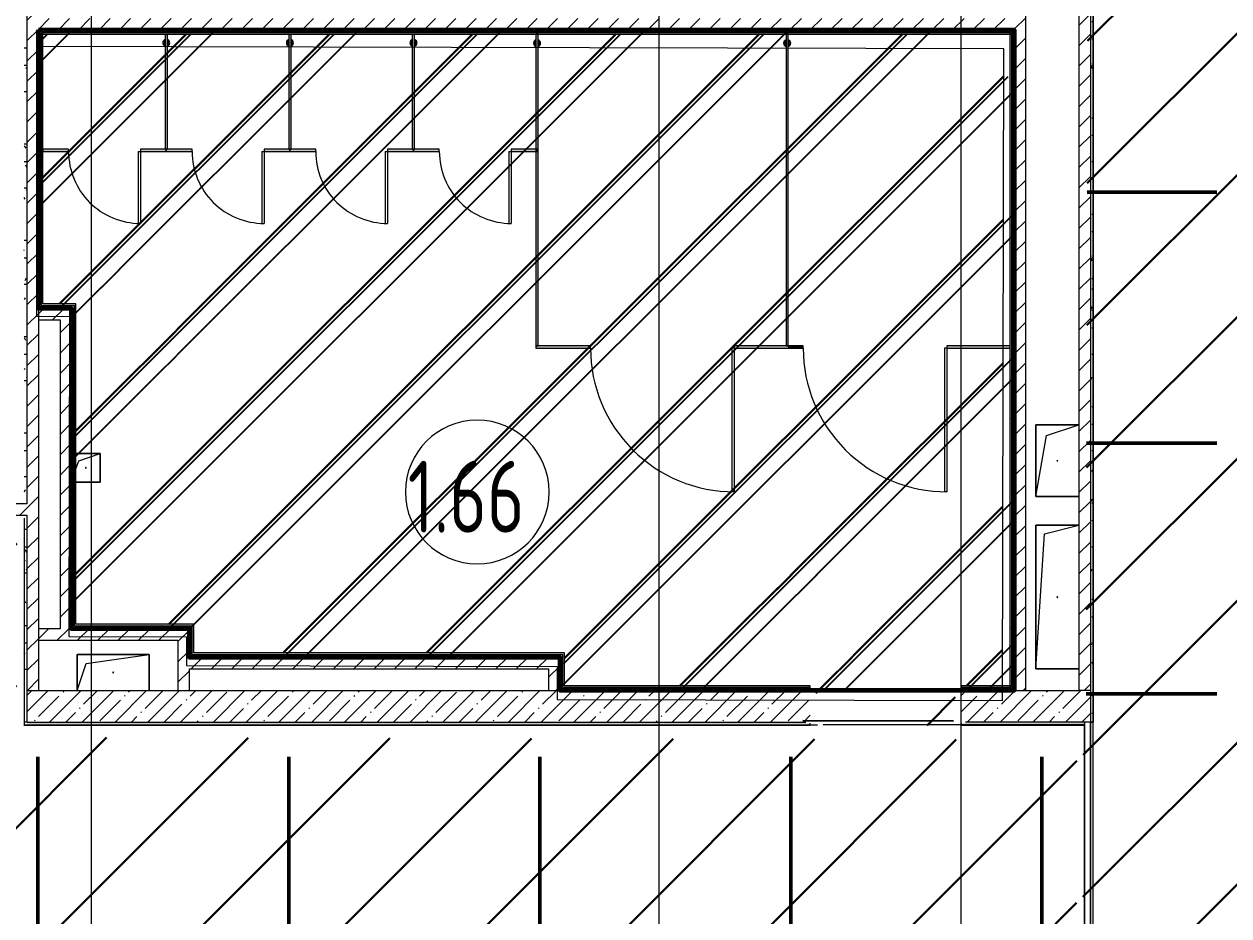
# Model space of a CAD drawing. Header units: millimetres. Extents: x -213911 to 415037, y -3642 to 107391.
# Drawn here: x 94255 to 102639, y 3694 to 9904 of the extents above; entities that cross this region are included whole.
import ezdxf

# ---------------------------------------------------------------- set-up
doc = ezdxf.new("R2010")
doc.units = ezdxf.units.MM
for name, color, linetype, lineweight in [('1)CF2', 3, 'Continuous', 30), ('2)CF1', 5, 'Continuous', 30), ('7.1)Армстрон', 30, 'Continuous', 50), ('7.20) Демонтаж монтаж', 5, 'Continuous', 60), ('7.5.2) Окраска опуска белая', 220, 'Continuous', 60), ('A-AREA-BNDY', 7, 'Continuous', 5), ('A-AREA-IDEN', 7, 'Continuous', 9), ('A-FLOR', 7, 'Continuous', 9), ('A-GENM', 7, 'Continuous', 9), ('A-GENM-1', 7, 'Continuous', 20), ('A-WALL', 7, 'Continuous', 5), ('I-WALL', 7, 'Continuous', 5), ('Оси', 7, 'Continuous', 9)]:
    doc.layers.add(name, color=color, linetype=linetype, lineweight=lineweight)
doc.layers.add('3) CF3 монтаж', color=152, linetype='Continuous')
for name, color, linetype, lineweight, true_color in [('A-DOOR-1', 7, 'Continuous', 5, 0xc0c0c0), ('A-WALL-1', 9, 'Continuous', 5, 0x808080), ('A-WALL-FNSH-1', 9, 'Continuous', 5, 0x808080)]:
    doc.layers.add(name, color=color, linetype=linetype, lineweight=lineweight, true_color=true_color)
doc.styles.get("Standard").update_dxf_attribs({"font": 'arial.ttf'})
doc.styles.add('СПДС', font='ГОСТ тип А.ttf', dxfattribs={"width": 0.9})
pattern_1 = [(45, (64.7, -136.06), (-70.71068, 70.71068), [])]
pattern_2 = [(0, (64.7, -136.06), (243.84, 60.96), [20.117, -162.763, 20.117, -162.763, -975.36]), (0, (64.7, -136.06), (243.84, 60.96), [-365.76, 20.117, -345.643, 20.117, -162.763, -426.72]), (0, (64.7, -136.06), (243.84, 60.96), [-914.4, 20.117, -101.803, 20.117, -284.683]), (120, (156.14, -105.58), (-174.71291, 180.691634), [20.117, -162.763, 20.117, -162.763, -975.36]), (120, (156.14, -105.58), (-174.71291, 180.691634), [-365.76, 20.117, -345.643, 20.117, -162.763, -426.72]), (120, (156.14, -105.58), (-174.71291, 180.691634), [-914.4, 20.117, -101.803, 20.117, -284.683]), (240, (186.62, 16.34), (-69.12709, -241.651634), [20.117, -162.763, 20.117, -162.763, -975.36]), (240, (186.62, 16.34), (-69.12709, -241.651634), [-365.76, 20.117, -345.643, 20.117, -162.763, -426.72]), (240, (186.62, 16.34), (-69.12709, -241.651634), [-914.4, 20.117, -101.803, 20.117, -284.683])]

# ---------------------------------------------------------------- blocks, each defined once
blk = doc.blocks.new('131_Сантехническая перегородка 7 - СП-1-30858579-Объем проектирования 1 этажа')
at = {"layer": 'A-GENM'}
blk.add_hatch(color=256, dxfattribs=at).paths.add_polyline_path([(2165.9, -8), (2165.9, 8), (-4.1, 8), (-4.1, -8), (1884.9, -8)])
at = {"layer": 'A-GENM', "flags": 128}
for points in [[(71.5, 8), (71.1, 8.5), (70.8, 9), (70.4, 9.5), (70, 9.9), (69.6, 10.4), (69.2, 10.8), (68.8, 11.2), (68.3, 11.6), (67.8, 12), (67.3, 12.3), (66.8, 12.7), (66.3, 13), (65.8, 13.3), (65.3, 13.6), (64.7, 13.8), (64.2, 14), (63.6, 14.3), (63, 14.4), (62.4, 14.6), (61.9, 14.7), (61.3, 14.9), (60.7, 14.9), (60.1, 15), (59.5, 15.1), (58.9, 15.1), (58.3, 15.1), (57.7, 15), (57.1, 15), (56.5, 14.9), (55.9, 14.8), (55.3, 14.7), (54.7, 14.5), (54.1, 14.4), (53.5, 14.2), (53, 13.9), (52.4, 13.7), (51.9, 13.4), (51.4, 13.2), (50.8, 12.9), (50.3, 12.5), (49.8, 12.2), (49.3, 11.8), (48.9, 11.4), (48.4, 11), (48, 10.6), (47.6, 10.2), (47.2, 9.7), (46.8, 9.3), (46.4, 8.8), (46.1, 8.3), (45.9, 8)], [(45.9, -8), (46.3, -8.5), (46.6, -9), (47, -9.5), (47.4, -9.9), (47.8, -10.4), (48.2, -10.8), (48.6, -11.2), (49.1, -11.6), (49.6, -12), (50, -12.3), (50.5, -12.7), (51.1, -13), (51.6, -13.3), (52.1, -13.6), (52.7, -13.8), (53.2, -14), (53.8, -14.3), (54.4, -14.4), (54.9, -14.6), (55.5, -14.7), (56.1, -14.9), (56.7, -14.9), (57.3, -15), (57.9, -15.1), (58.5, -15.1), (59.1, -15.1), (59.7, -15), (60.3, -15), (60.9, -14.9), (61.5, -14.8), (62.1, -14.7), (62.7, -14.5), (63.3, -14.4), (63.8, -14.2), (64.4, -13.9), (65, -13.7), (65.5, -13.4), (66, -13.2), (66.6, -12.9), (67.1, -12.5), (67.6, -12.2), (68, -11.8), (68.5, -11.4), (69, -11), (69.4, -10.6), (69.8, -10.2), (70.2, -9.7), (70.6, -9.3), (70.9, -8.8), (71.3, -8.3), (71.5, -8)]]:
    blk.add_lwpolyline(points, dxfattribs=at)
at = {"layer": 'A-GENM'}
for radius, start, end in [(24.6, 19.91127, 160.08873), (17.6, 28.97309, 151.02691), (15.1, 33.78108, 146.21892), (24.6, 199.91127, 340.08873), (17.6, 208.97309, 331.02691), (15.1, 213.78108, 326.21892)]:
    blk.add_arc((58.7, 0), radius, start, end, dxfattribs=at)
at = {"layer": 'A-GENM-1'}
for p, q in [((2165.9, 8), (-4.1, 8)), ((-4.1, 8), (-4.1, -8)), ((2165.9, -8), (2165.9, 8)), ((-4.1, -8), (2165.9, -8))]:
    blk.add_line(p, q, dxfattribs=at)
blk = doc.blocks.new('131_Сантехническая перегородка 6 - СП-1-30839354-Объем проектирования 1 этажа')
at = {"layer": 'A-GENM'}
blk.add_hatch(color=256, dxfattribs=at).paths.add_polyline_path([(800, 8), (0, 8), (0, -8), (800, -8)])
at = {"layer": 'A-GENM', "flags": 128}
for points in [[(71.5, 8), (71.1, 8.5), (70.8, 9), (70.4, 9.5), (70, 9.9), (69.6, 10.4), (69.2, 10.8), (68.8, 11.2), (68.3, 11.6), (67.8, 12), (67.3, 12.3), (66.8, 12.7), (66.3, 13), (65.8, 13.3), (65.3, 13.6), (64.7, 13.8), (64.2, 14), (63.6, 14.3), (63, 14.4), (62.4, 14.6), (61.9, 14.7), (61.3, 14.9), (60.7, 14.9), (60.1, 15), (59.5, 15.1), (58.9, 15.1), (58.3, 15.1), (57.7, 15), (57.1, 15), (56.5, 14.9), (55.9, 14.8), (55.3, 14.7), (54.7, 14.5), (54.1, 14.4), (53.5, 14.2), (53, 13.9), (52.4, 13.7), (51.9, 13.4), (51.4, 13.2), (50.8, 12.9), (50.3, 12.5), (49.8, 12.2), (49.3, 11.8), (48.9, 11.4), (48.4, 11), (48, 10.6), (47.6, 10.2), (47.2, 9.7), (46.8, 9.3), (46.4, 8.8), (46.1, 8.3), (45.9, 8)], [(45.9, -8), (46.3, -8.5), (46.6, -9), (47, -9.5), (47.4, -9.9), (47.8, -10.4), (48.2, -10.8), (48.6, -11.2), (49.1, -11.6), (49.6, -12), (50, -12.3), (50.5, -12.7), (51.1, -13), (51.6, -13.3), (52.1, -13.6), (52.7, -13.8), (53.2, -14), (53.8, -14.3), (54.4, -14.4), (54.9, -14.6), (55.5, -14.7), (56.1, -14.9), (56.7, -14.9), (57.3, -15), (57.9, -15.1), (58.5, -15.1), (59.1, -15.1), (59.7, -15), (60.3, -15), (60.9, -14.9), (61.5, -14.8), (62.1, -14.7), (62.7, -14.5), (63.3, -14.4), (63.8, -14.2), (64.4, -13.9), (65, -13.7), (65.5, -13.4), (66, -13.2), (66.6, -12.9), (67.1, -12.5), (67.6, -12.2), (68, -11.8), (68.5, -11.4), (69, -11), (69.4, -10.6), (69.8, -10.2), (70.2, -9.7), (70.6, -9.3), (70.9, -8.8), (71.3, -8.3), (71.5, -8)]]:
    blk.add_lwpolyline(points, dxfattribs=at)
at = {"layer": 'A-GENM'}
for radius, start, end in [(24.6, 19.91127, 160.08873), (17.6, 28.97309, 151.02691), (15.1, 33.78108, 146.21892), (24.6, 199.91127, 340.08873), (17.6, 208.97309, 331.02691), (15.1, 213.78108, 326.21892)]:
    blk.add_arc((58.7, 0), radius, start, end, dxfattribs=at)
at = {"layer": 'A-GENM-1'}
for p, q in [((800, 8), (0, 8)), ((0, 8), (0, -8)), ((800, -8), (800, 8)), ((0, -8), (800, -8))]:
    blk.add_line(p, q, dxfattribs=at)
blk = doc.blocks.new('131_Сантехническая перегородка_Дверь МГН - СД-1-30883454-Объем проектирования 1 этажа')
at = {"layer": 'A-GENM'}
for points in [[(-366.5, 8), (-370, 8), (-370, -8), (10, -8), (10, 8), (-350.5, 8)], [(1390, 8), (1010, 8), (1010, -8), (1390, -8)]]:
    blk.add_hatch(color=256, dxfattribs=at).paths.add_polyline_path(points)
at = {"layer": 'A-DOOR-1'}
for p, q in [((10, 1008), (26, 1008)), ((10, 8), (10, 1008)), ((26, 8), (26, 1008)), ((10, 8), (26, 8))]:
    blk.add_line(p, q, dxfattribs=at)
blk.add_arc((10, 8), 1000, 360, 90, dxfattribs=at)
at = {"layer": 'A-GENM-1'}
for p, q in [((10, 8), (-370, 8)), ((-370, 8), (-370, -8)), ((10, -8), (10, 8)), ((1390, 8), (1010, 8)), ((1010, 8), (1010, -8)), ((1390, -8), (1390, 8)), ((-370, -8), (10, -8)), ((1010, -8), (1390, -8))]:
    blk.add_line(p, q, dxfattribs=at)
blk = doc.blocks.new('GM_Отверстие прямоугольное _в плите_ - Отверстие-20657929-Объем проектирования 1 этажа')
at = {"layer": 'A-GENM'}
for p, q in [((-250, -125), (-250, 125)), ((-250, 125), (250, 125)), ((250, 125), (-250, 125)), ((-250, 125), (-250, -125)), ((-187.5, 62.5), (250, 125)), ((250, 125), (250, -125)), ((250, -125), (250, 125)), ((-250, -125), (-187.5, 62.5))]:
    blk.add_line(p, q, dxfattribs=at)
for start, end in [(360, 180), (180, 360)]:
    blk.add_arc((0, 0), 2.5, start, end, dxfattribs=at)
blk = doc.blocks.new('131_Сантехническая перегородка_Дверь 5 - СД-1-30835617-Объем проектирования 1 этажа')
at = {"layer": 'A-GENM'}
for points in [[(70, 8), (70, -8), (250, -8), (250, 8), (78, 8)], [(759.5, 8), (750, 8), (750, -8), (928.5, -8), (928.5, 8), (839.3, 8)]]:
    blk.add_hatch(color=256, dxfattribs=at).paths.add_polyline_path(points)
at = {"layer": 'A-DOOR-1'}
for p, q in [((266, 508), (250, 508)), ((250, 8), (250, 508)), ((266, 8), (266, 508)), ((266, 8), (250, 8))]:
    blk.add_line(p, q, dxfattribs=at)
blk.add_arc((250, 8), 500, 360, 90, dxfattribs=at)
at = {"layer": 'A-GENM-1'}
for p, q in [((250, 8), (70, 8)), ((70, 8), (70, -8)), ((250, -8), (250, 8)), ((930, 8), (750, 8)), ((750, 8), (750, -8)), ((930, -8), (930, 8)), ((70, -8), (250, -8)), ((750, -8), (930, -8))]:
    blk.add_line(p, q, dxfattribs=at)
blk = doc.blocks.new('GM_Отверстие прямоугольное _в плите_ - Отверстие-V128-Объем проектирования 1 этажа')
at = {"layer": 'A-GENM'}
for p, q in [((-69, 100), (100, 100)), ((100, 100), (-69, 100)), ((-50, 50), (100, 100)), ((100, 100), (100, -100)), ((100, -100), (100, 100)), ((-69, -7), (-50, 50)), ((100, -100), (-69, -100)), ((-69, -100), (100, -100))]:
    blk.add_line(p, q, dxfattribs=at)
for start, end in [(360, 180), (180, 360)]:
    blk.add_arc((0, 0), 2.5, start, end, dxfattribs=at)
blk = doc.blocks.new('GM_Отверстие прямоугольное _в плите_ - Отверстие-21958892-Объем проектирования 1 этажа')
at = {"layer": 'A-GENM'}
for p, q in [((-150, -250), (-150, 250)), ((-150, 250), (150, 250)), ((150, 250), (-150, 250)), ((-150, 250), (-150, -250)), ((-150, -250), (-75, 175)), ((-75, 175), (150, 250)), ((150, -250), (-150, -250)), ((-150, -250), (150, -250))]:
    blk.add_line(p, q, dxfattribs=at)
for start, end in [(360, 180), (180, 360)]:
    blk.add_arc((0, 0), 2.5, start, end, dxfattribs=at)
blk = doc.blocks.new('GM_Отверстие прямоугольное _в плите_ - Отверстие-21959076-Объем проектирования 1 этажа')
at = {"layer": 'A-GENM'}
for p, q in [((-150, -500), (-150, 500)), ((-150, 500), (150, 500)), ((150, 500), (-150, 500)), ((-150, 500), (-150, -500)), ((-150, -500), (-90, 440)), ((-90, 440), (150, 500)), ((150, -500), (-150, -500)), ((-150, -500), (150, -500))]:
    blk.add_line(p, q, dxfattribs=at)
for start, end in [(360, 180), (180, 360)]:
    blk.add_arc((0, 0), 2.5, start, end, dxfattribs=at)
blk = doc.blocks.new('131_Сантехническая перегородка_Дверь 5 - СД-1-V254-Объем проектирования 1 этажа')
at = {"layer": 'A-GENM'}
for points in [[(70, 8), (70, -8), (250, -8), (250, 8), (78, 8)], [(922, 8), (750, 8), (750, -8), (930, -8), (930, 8)]]:
    blk.add_hatch(color=256, dxfattribs=at).paths.add_polyline_path(points)
at = {"layer": 'A-DOOR-1'}
for p, q in [((266, 508), (250, 508)), ((250, 8), (250, 508)), ((266, 8), (266, 508)), ((266, 8), (250, 8))]:
    blk.add_line(p, q, dxfattribs=at)
blk.add_arc((250, 8), 500, 360, 90, dxfattribs=at)
at = {"layer": 'A-GENM-1'}
for p, q in [((250, 8), (70, 8)), ((70, 8), (70, -8)), ((250, -8), (250, 8)), ((930, 8), (750, 8)), ((750, 8), (750, -8)), ((930, -8), (930, 8)), ((70, -8), (250, -8)), ((750, -8), (930, -8))]:
    blk.add_line(p, q, dxfattribs=at)
blk = doc.blocks.new('131_Сантехническая перегородка_Дверь 5 - СД-1-V255-Объем проектирования 1 этажа')
at = {"layer": 'A-GENM'}
for points in [[(78, 8), (78, -8), (250, -8), (250, 8)], [(750, 8), (750, -8), (930, -8), (930, 8), (922, 8)]]:
    blk.add_hatch(color=256, dxfattribs=at).paths.add_polyline_path(points)
at = {"layer": 'A-DOOR-1'}
for p, q in [((266, 508), (250, 508)), ((250, 8), (250, 508)), ((266, 8), (266, 508)), ((266, 8), (250, 8))]:
    blk.add_line(p, q, dxfattribs=at)
blk.add_arc((250, 8), 500, 360, 90, dxfattribs=at)
at = {"layer": 'A-GENM-1'}
for p, q in [((250, 8), (70, 8)), ((70, 8), (70, -8)), ((250, -8), (250, 8)), ((930, 8), (750, 8)), ((750, 8), (750, -8)), ((930, -8), (930, 8)), ((70, -8), (250, -8)), ((750, -8), (930, -8))]:
    blk.add_line(p, q, dxfattribs=at)
blk = doc.blocks.new('131_Сантехническая перегородка_Дверь МГН 2 - СД-1-30897608-Объем проектирования 1 этажа')
at = {"layer": 'A-GENM'}
for points in [[(-269.9, 8), (-427.5, 8), (-427.5, -8), (10, -8), (10, 8), (-88.5, 8)], [(1010, 8), (1010, -8), (1110, -8), (1110, 8)]]:
    blk.add_hatch(color=256, dxfattribs=at).paths.add_polyline_path(points)
at = {"layer": 'A-DOOR-1'}
for p, q in [((10, 1008), (26, 1008)), ((10, 8), (10, 1008)), ((26, 8), (26, 1008)), ((10, 8), (26, 8))]:
    blk.add_line(p, q, dxfattribs=at)
blk.add_arc((10, 8), 1000, 360, 90, dxfattribs=at)
at = {"layer": 'A-GENM-1'}
for p, q in [((10, 8), (-430, 8)), ((-430, 8), (-430, -8)), ((10, -8), (10, 8)), ((1110, 8), (1010, 8)), ((1010, 8), (1010, -8)), ((1110, -8), (1110, 8)), ((-430, -8), (10, -8)), ((1010, -8), (1110, -8))]:
    blk.add_line(p, q, dxfattribs=at)
blk = doc.blocks.new('Марка_Помещения - Номер-25198446-Объем проектирования 1 этажа')
at = {"layer": 'A-AREA-IDEN'}
for start, end in [(360, 180), (180, 360)]:
    blk.add_arc((0, 0), 2.5, start, end, dxfattribs=at)

msp = doc.modelspace()

# ---------------------------------------------------------------- hatches: boundary and pattern name
at = {"layer": '1)CF2'}
h = msp.add_hatch(dxfattribs=at)
h.set_pattern_fill('ANSI31', color=256, scale=220)
h.paths.add_polyline_path([(107117.8, 5788.9), (107129.6, 8231.6), (107131.1, 8882.2), (107131.1, 8883.1), (107125.1, 8883.1), (107128, 10127), (101656.1, 10139.9), (101643.9, 4940.4), (101623.9, 4940.4), (101612.9, 281.9), (101872.9, 281.3), (101872.1, -68.7), (105510.1, -77.2), (105510.9, 272.8), (106032.9, 271.6), (106032.1, -78.4), (107110.1, -81), (107111, 289.5), (107111, 292.7), (107116.1, 2491.6), (107116.7, 2724.1), (107110.6, 2724.1), (107111.6, 3120.9), (107122.8, 5322.1), (107116.7, 5322.1)])
at = {"layer": '7.1)Армстрон'}
h = msp.add_hatch(dxfattribs=at)
h.set_pattern_fill('ANGLE', color=256, scale=250)
h.set_pattern_definition([(0, (0, 0), (0, 1746.25), [1270, -476.25]), (90, (0, 0), (-1746.25, 1e-13), [1270, -476.25])])
h.paths.add_polyline_path([(107117.8, 5788.9), (107129.6, 8231.6), (107131.1, 8882.2), (107131.1, 8883.1), (107125.1, 8883.1), (107128, 10127), (101656.1, 10139.9), (101643.9, 4940.4), (101623.9, 4940.4), (101612.9, 281.9), (101872.9, 281.3), (101872.1, -68.7), (105510.1, -77.2), (105510.9, 272.8), (106032.9, 271.6), (106032.1, -78.4), (107110.1, -81), (107111, 289.5), (107111, 292.7), (107116.1, 2491.6), (107116.7, 2724.1), (107110.6, 2724.1), (107111.6, 3120.9), (107122.8, 5322.1), (107116.7, 5322.1)])
at = {"layer": 'I-WALL'}
h = msp.add_hatch(dxfattribs=at)
h.set_pattern_fill('FP_191', color=256, style=0, pattern_type=2)
h.set_pattern_definition(pattern_2)
h.paths.add_polyline_path([(94274.7, 6583.9), (94274.7, 10263.9), (94254.7, 10263.9), (94254.7, 6583.9)])
h = msp.add_hatch(dxfattribs=at)
h.set_pattern_fill('FP_22', color=256, style=0, pattern_type=2)
h.set_pattern_definition(pattern_1)
h.paths.add_polyline_path([(94354.7, 5263.9), (94354.7, 10243.9), (94274.7, 10243.9), (94274.7, 5263.9)])
h = msp.add_hatch(dxfattribs=at)
h.set_pattern_fill('FP_22', color=256, style=0, pattern_type=2)
h.set_pattern_definition(pattern_1)
h.paths.add_polyline_path([(101144.7, 5263.9), (101224.7, 5263.9), (101224.7, 10243.9), (101144.7, 10243.9), (101144.7, 5283.9)])
h = msp.add_hatch(dxfattribs=at)
h.set_pattern_fill('FP_22', color=256, style=0, pattern_type=2)
h.set_pattern_definition(pattern_1)
h.paths.add_polyline_path([(101594.7, 5263.9), (101674.7, 5263.9), (101674.7, 10243.9), (101594.7, 10243.9), (101594.7, 5287.5)])
h = msp.add_hatch(dxfattribs=at)
h.set_pattern_fill('FP_191', color=256, style=0, pattern_type=2)
h.set_pattern_definition(pattern_2)
h.paths.add_polyline_path([(101674.7, 5043.9), (101694.7, 5043.9), (101693.7, 10243.9), (101674.7, 10263.9), (101674.7, 5156.6)])
h.paths.add_polyline_path([(101694.7, 10243.9), (101694.7, 10263.9), (101674.7, 10263.9)])
h = msp.add_hatch(dxfattribs=at)
h.set_pattern_fill('FP_22', color=256, style=0, pattern_type=2)
h.set_pattern_definition(pattern_1)
h.paths.add_polyline_path([(96190.1, 9863.9), (101144.7, 9863.9), (101144.7, 9943.9), (94354.7, 9941.9), (94354.7, 9863.9), (95932.2, 9863.9)])
h = msp.add_hatch(dxfattribs=at)
h.set_pattern_fill('FP_191', color=256, style=0, pattern_type=2)
h.set_pattern_definition(pattern_2)
h.paths.add_polyline_path([(94354.7, 7923.9), (94374.7, 7923.9), (94374.7, 9863.9), (94354.7, 9863.9), (94354.7, 7943.9)])
h = msp.add_hatch(dxfattribs=at)
h.set_pattern_fill('FP_191', color=256, style=0, pattern_type=2)
h.set_pattern_definition(pattern_2)
h.paths.add_polyline_path([(96705.9, 9843.9), (101144.7, 9843.9), (101144.7, 9863.9), (94374.7, 9863.9), (94374.8, 9843.9), (96190.1, 9843.9)])
h = msp.add_hatch(color=256, dxfattribs=at)
h.paths.add_polyline_path([(94374.7, 9832.9), (94385.7, 9843.9), (94374.7, 9843.9)])
h.paths.add_polyline_path([(94374.7, 7943.9), (94385.7, 7943.9), (94385.7, 9832.9), (94374.7, 9832.9), (94374.7, 8336.5)])
for points in [[(101087, 9832.9), (101124.7, 9832.9), (101124.7, 9843.9), (94385.7, 9843.9), (94376, 9832.9), (100832, 9832.9)], [(101124.7, 5283.9), (101123.9, 9832.9), (101113.7, 9832.9), (101113.7, 5283.9)], [(94604.7, 7943.9), (94615.7, 7943.9), (94615.7, 7954.9), (94385.7, 7954.9), (94385.7, 7943.9), (94584.7, 7943.9)], [(94604.7, 5713.9), (94615.7, 5713.9), (94615.7, 7943.9), (94604.7, 7943.9), (94604.7, 5714.2)], [(94615.7, 5713.9), (95435.7, 5713.9), (95435.7, 5724.9), (94615.7, 5724.9)], [(95424.7, 5513.9), (95435.7, 5513.9), (95435.7, 5713.9), (95424.7, 5713.7), (95424.7, 5514)], [(95435.7, 5513.9), (98015.7, 5513.9), (98015.7, 5524.9), (95435.7, 5524.9)], [(98004.7, 5283.9), (98015.7, 5283.9), (98015.7, 5513.9), (98004.7, 5513.9), (98004.7, 5284.1)]]:
    msp.add_hatch(color=256, dxfattribs=at).paths.add_polyline_path(points)
h = msp.add_hatch(dxfattribs=at)
h.set_pattern_fill('FP_191', color=256, style=0, pattern_type=2)
h.set_pattern_definition(pattern_2)
h.paths.add_polyline_path([(101144.7, 5283.9), (101144.7, 9843.9), (101124.7, 9843.9), (101124.7, 5283.9)])
h = msp.add_hatch(dxfattribs=at)
h.set_pattern_fill('FP_22', color=256, style=0, pattern_type=2)
h.set_pattern_definition(pattern_1)
h.paths.add_polyline_path([(94354.7, 7843.9), (94584.7, 7843.9), (94584.7, 7923.9), (94354.7, 7923.9)])
h = msp.add_hatch(dxfattribs=at)
h.set_pattern_fill('FP_191', color=256, style=0, pattern_type=2)
h.set_pattern_definition(pattern_2)
h.paths.add_polyline_path([(94554.7, 7923.9), (94584.7, 7923.9), (94584.7, 7943.9), (94374.7, 7943.9), (94374.7, 7923.9), (94504.7, 7923.9)])
h = msp.add_hatch(dxfattribs=at)
h.set_pattern_fill('FP_191', color=256, style=0, pattern_type=2)
h.set_pattern_definition(pattern_2)
h.paths.add_polyline_path([(94584.7, 5713.9), (94604.7, 5714.2), (94604.7, 7943.9), (94584.7, 7943.9), (94584.7, 6216.6)])
h = msp.add_hatch(dxfattribs=at)
h.set_pattern_fill('FP_22', color=256, style=0, pattern_type=2)
h.set_pattern_definition(pattern_1)
h.paths.add_polyline_path([(94554.7, 5693.9), (94584.7, 5693.9), (94584.7, 7843.9), (94504.7, 7843.9), (94504.7, 5693.9)])
h = msp.add_hatch(dxfattribs=at)
h.set_pattern_fill('FP_22', color=256, style=0, pattern_type=2)
h.set_pattern_definition(pattern_1)
h.paths.add_polyline_path([(93524.7, 6483.9), (94274.7, 6483.9), (94274.7, 6563.9), (93474.7, 6563.9), (93474.7, 6483.9), (93504.7, 6483.9)])
h.paths.add_polyline_path([(92494.7, 6483.9), (92524.7, 6483.9), (92524.7, 6563.9), (92094.7, 6563.9), (92094.7, 6483.9), (92474.7, 6483.9)])
h = msp.add_hatch(dxfattribs=at)
h.set_pattern_fill('FP_191', color=256, style=0, pattern_type=2)
h.set_pattern_definition(pattern_2)
h.paths.add_polyline_path([(94274.7, 6563.9), (94274.7, 6583.9), (93474.7, 6583.9), (93474.7, 6571.9), (93504.7, 6571.9), (93504.7, 6563.9), (94258.7, 6563.9)])
h.paths.add_polyline_path([(92524.7, 6571.9), (92524.7, 6583.9), (92494.7, 6583.9), (92495.2, 6571.9), (92512.7, 6571.9)])
h = msp.add_hatch(dxfattribs=at)
h.set_pattern_fill('FP_191', color=256, style=0, pattern_type=2)
h.set_pattern_definition(pattern_2)
h.paths.add_polyline_path([(93611.3, 6463.9), (94254.7, 6464.9), (94254.7, 6463.9), (94274.7, 6463.9), (94274.6, 6483.9), (93504.7, 6483.2), (93504.7, 6475.9), (93474.7, 6475.9), (93474.7, 6463.9), (93524.7, 6463.9)])
h.paths.add_polyline_path([(92524.7, 6463.9), (92524.7, 6475.9), (92494.7, 6475.9), (92494.7, 6483.9), (92114.7, 6483.9), (92114.7, 6463.9), (92494.7, 6463.9)])
h = msp.add_hatch(dxfattribs=at)
h.set_pattern_fill('FP_191', color=256, style=0, pattern_type=2)
h.set_pattern_definition(pattern_2)
h.paths.add_polyline_path([(94254.7, 5023.9), (94274.7, 5023.9), (94274.7, 6463.9), (94254.7, 6463.9), (94254.7, 5043.9)])
h = msp.add_hatch(dxfattribs=at)
h.set_pattern_fill('FP_191', color=256, style=0, pattern_type=2)
h.set_pattern_definition(pattern_2)
h.paths.add_polyline_path([(94642.8, 5693.9), (95404.7, 5693.9), (95404.7, 5713.9), (94584.7, 5713.9), (94584.7, 5693.9), (94624.7, 5693.9)])
h = msp.add_hatch(dxfattribs=at)
h.set_pattern_fill('FP_191', color=256, style=0, pattern_type=2)
h.set_pattern_definition(pattern_2)
h.paths.add_polyline_path([(95424.7, 5513.9), (95424.7, 5713.9), (95404.7, 5713.9), (95404.7, 5513.9)])
h = msp.add_hatch(dxfattribs=at)
h.set_pattern_fill('FP_22', color=256, style=0, pattern_type=2)
h.set_pattern_definition(pattern_1)
h.paths.add_polyline_path([(94642.8, 5613.9), (95324.7, 5613.9), (95324.7, 5693.9), (94354.7, 5693.9), (94354.7, 5613.9), (94624.7, 5613.9)])
h = msp.add_hatch(dxfattribs=at)
h.set_pattern_fill('FP_22', color=256, style=0, pattern_type=2)
h.set_pattern_definition(pattern_1)
h.paths.add_polyline_path([(95324.7, 5263.9), (95404.7, 5263.9), (95404.7, 5693.9), (95324.7, 5693.9), (95324.7, 5493.9)])
h = msp.add_hatch(dxfattribs=at)
h.set_pattern_fill('FP_191', color=256, style=0, pattern_type=2)
h.set_pattern_definition(pattern_2)
h.paths.add_polyline_path([(97984.7, 5493.9), (97984.7, 5513.9), (95404.7, 5513.9), (95404.7, 5493.9), (97904.7, 5493.9)])
h = msp.add_hatch(dxfattribs=at)
h.set_pattern_fill('FP_22', color=256, style=0, pattern_type=2)
h.set_pattern_definition(pattern_1)
h.paths.add_polyline_path([(97904.7, 5413.9), (97904.7, 5493.9), (95404.7, 5493.9), (95404.7, 5413.9), (96705.9, 5413.9)])
h = msp.add_hatch(dxfattribs=at)
h.set_pattern_fill('FP_22', color=256, style=0, pattern_type=2)
h.set_pattern_definition(pattern_1)
h.paths.add_polyline_path([(97984.7, 5263.9), (97984.7, 5493.9), (97904.7, 5493.9), (97904.7, 5263.9)])
h = msp.add_hatch(dxfattribs=at)
h.set_pattern_fill('FP_191', color=256, style=0, pattern_type=2)
h.set_pattern_definition(pattern_2)
h.paths.add_polyline_path([(97984.7, 5283.9), (98004.7, 5284.1), (98004.7, 5513.9), (97984.7, 5513.9), (97984.7, 5284.3)])
h = msp.add_hatch(dxfattribs=at)
h.set_pattern_fill('FP_191', color=256, style=0, pattern_type=2)
h.set_pattern_definition(pattern_2)
h.paths.add_polyline_path([(100832, 5263.9), (101144.7, 5263.9), (101144.7, 5283.9), (100774.7, 5283.9), (100774.7, 5271.9), (100804.7, 5271.9), (100804.7, 5263.9)])
h.paths.add_polyline_path([(99694.7, 5263.9), (99694.7, 5271.9), (99724.7, 5271.9), (99724.7, 5283.9), (97984.7, 5283.9), (97984.7, 5263.9), (98768.9, 5263.9)])
h = msp.add_hatch(color=256, dxfattribs=at)
h.paths.add_polyline_path([(100980.5, 5283.9), (101113.7, 5283.9), (101113.7, 5294.9), (100774.7, 5294.9), (100774.7, 5283.9), (100832, 5283.9)])
h.paths.add_polyline_path([(98015.7, 5283.9), (99724.7, 5283.9), (99724.7, 5294.9), (98015.7, 5294.9)])
h = msp.add_hatch(dxfattribs=at)
h.set_pattern_fill('FP_1', color=256, style=0, pattern_type=2)
h.set_pattern_definition([(45, (64.7, -136.06), (-114.04925, 114.04925), []), (45, (178.75, -136.06), (-114.04925, 114.04925), [201.612, -40.322, 6.706, -33.617])])
h.paths.add_polyline_path([(99724.7, 5043.9), (99724.7, 5263.9), (94274.7, 5263.9), (94274.7, 5043.9), (99694.7, 5043.9)])
h.paths.add_polyline_path([(101674.7, 5043.9), (101674.7, 5263.9), (100774.7, 5263.9), (100774.7, 5043.9), (101634.7, 5043.9)])
h = msp.add_hatch(dxfattribs=at)
h.set_pattern_fill('FP_191', color=256, style=0, pattern_type=2)
h.set_pattern_definition(pattern_2)
h.paths.add_polyline_path([(100774.7, 5023.9), (101633.7, 5023.9), (101634.3, 5043.9), (100804.7, 5043.2), (100804.7, 5035.9), (100774.7, 5035.9)])
h.paths.add_polyline_path([(94274.7, 5023.9), (99724.7, 5023.9), (99724.7, 5035.9), (99694.7, 5035.9), (99694.7, 5043.9), (94274.7, 5043.9), (94274.7, 5037.3)])

# ---------------------------------------------------------------- linework, layer by layer
msp.add_lwpolyline([(99673.1, 5055.5), (100723.1, 5053)])
at = {"layer": 'A-AREA-BNDY', "flags": 128}
msp.add_lwpolyline([(94345.1, 9747), (94340.7, 7869), (94570.7, 7868.5), (94565.5, 5638.5), (95385.5, 5636.6), (95385, 5436.6), (97965, 5430.5), (97964.5, 5200.5), (101062.4, 5193.3), (101073.1, 9731.2)], close=True, dxfattribs=at)
at = {"layer": 'A-FLOR'}
for p, q in [((101694.7, 2788.9), (101694.7, 10242.9)), ((94254.7, 6463.9), (94254.7, 5023.9)), ((99724.7, 5271.9), (99724.7, 5283.9)), ((99724.7, 5023.9), (99724.7, 5035.9)), ((100774.7, 5035.9), (100774.7, 5023.9)), ((94254.7, 5023.9), (99774.7, 5023.9)), ((101633.7, 5023.9), (99814.7, 5023.9)), ((101634.7, 2738.9), (101634.7, 5023.9))]:
    msp.add_line(p, q, dxfattribs=at)
at = {"layer": 'A-WALL'}
for p, q in [((101124.7, 9843.9), (94374.7, 9843.9)), ((101124.7, 9843.9), (101124.7, 5283.9)), ((94374.7, 7943.9), (94604.7, 7943.9)), ((94604.7, 5713.9), (94604.7, 7943.9)), ((94274.7, 6563.9), (93504.7, 6563.9)), ((94604.7, 5713.9), (95424.7, 5713.9)), ((95424.7, 5513.9), (95424.7, 5713.9)), ((95424.7, 5513.9), (98004.7, 5513.9)), ((98004.7, 5283.9), (98004.7, 5513.9)), ((99724.7, 5283.9), (98004.7, 5283.9)), ((101674.7, 5263.9), (101594.7, 5263.9)), ((101634.7, 5043.9), (101634.7, 5023.9)), ((101674.7, 5043.9), (101674.7, 2843.9)), ((101675.7, 5043.9), (101675.7, 5042.9)), ((101633.7, 5023.9), (101634.7, 5023.9))]:
    msp.add_line(p, q, dxfattribs=at)
at = {"layer": 'A-WALL-1'}
for p, q in [((94274.7, 10463.9), (94274.7, 6563.9)), ((101674.7, 10463.9), (101674.7, 5043.9)), ((101224.7, 5263.9), (101224.7, 10243.9)), ((101594.7, 10243.9), (101594.7, 5263.9)), ((94354.7, 9863.9), (94354.7, 5263.9)), ((101144.7, 9863.9), (94354.7, 9863.9)), ((94374.7, 7943.9), (94374.7, 9843.9)), ((101144.7, 9863.9), (101144.7, 5263.9)), ((101144.7, 5263.9), (101144.7, 9863.9)), ((94584.7, 7923.9), (94354.7, 7923.9)), ((94584.7, 5693.9), (94584.7, 7923.9)), ((94354.7, 7843.9), (94504.7, 7843.9)), ((94504.7, 7843.9), (94504.7, 5693.9)), ((93504.7, 6483.9), (94274.7, 6483.9)), ((94274.7, 6483.9), (94274.7, 5043.9)), ((94504.7, 5693.9), (94354.7, 5693.9)), ((95404.7, 5693.9), (94584.7, 5693.9)), ((95404.7, 5493.9), (95404.7, 5693.9)), ((94354.7, 5613.9), (95324.7, 5613.9)), ((95324.7, 5613.9), (95324.7, 5263.9)), ((97984.7, 5493.9), (95404.7, 5493.9)), ((97984.7, 5263.9), (97984.7, 5493.9)), ((95404.7, 5413.9), (97904.7, 5413.9)), ((95404.7, 5263.9), (95404.7, 5413.9)), ((97904.7, 5413.9), (97904.7, 5263.9)), ((101124.7, 5283.9), (100774.7, 5283.9)), ((100774.7, 5283.9), (100774.7, 5271.9)), ((94274.7, 5263.9), (99694.7, 5263.9)), ((100804.7, 5263.9), (101594.7, 5263.9)), ((94274.7, 5043.9), (99694.7, 5043.9)), ((100774.7, 5035.9), (100774.7, 5023.9)), ((101695.7, 5043.9), (100804.7, 5043.9))]:
    msp.add_line(p, q, dxfattribs=at)
at = {"layer": 'A-WALL-FNSH-1'}
for p, q in [((101695.7, 5042.9), (101695.7, 10242.9)), ((94374.7, 9832.9), (101124.7, 9832.9)), ((94385.7, 7954.9), (94385.7, 9843.9)), ((101113.7, 9843.9), (101113.7, 5283.9)), ((94615.7, 7954.9), (94385.7, 7954.9)), ((94615.7, 5724.9), (94615.7, 7954.9)), ((95435.7, 5724.9), (94615.7, 5724.9)), ((95435.7, 5524.9), (95435.7, 5724.9)), ((98015.7, 5524.9), (95435.7, 5524.9)), ((98015.7, 5294.9), (98015.7, 5524.9)), ((99724.7, 5294.9), (98015.7, 5294.9)), ((99724.7, 5283.9), (99724.7, 5294.9)), ((101124.7, 5294.9), (100774.7, 5294.9)), ((100774.7, 5294.9), (100774.7, 5283.9)), ((101675.7, 2843.9), (101675.7, 5042.9)), ((101675.7, 5042.9), (101695.7, 5042.9)), ((94253.7, 5022.9), (99724.7, 5022.9)), ((99724.7, 5022.9), (99724.7, 5023.9)), ((100774.7, 5023.9), (100774.7, 5022.9)), ((100774.7, 5022.9), (101633.7, 5022.9)), ((101633.7, 5022.9), (101633.7, 2788.9))]:
    msp.add_line(p, q, dxfattribs=at)
at = {"layer": 'Оси'}
for points in [[(100774.7, -2042.3), (100774.7, 2957.7), (100774.7, 16892.2), (100774.7, 21892.2)], [(94724.7, -2042.3), (94724.7, 2957.7), (94724.7, 16779), (94724.7, 21779)], [(98674.7, -2042.3), (98674.7, 2957.7), (98674.7, 16779), (98674.7, 21779)]]:
    msp.add_lwpolyline(points, dxfattribs=at)

# ---------------------------------------------------------------- block references
at = {"layer": 'A-AREA-IDEN', "xscale": 199.9999999999999, "yscale": 199.9999999999999, "zscale": 199.9999999999999}
msp.add_blockref('Марка_Помещения - Номер-25198446-Объем проектирования 1 этажа', (97408.3, 6645.8), dxfattribs=at)
at = {"layer": 'A-GENM'}
for name, p, rotation in [('131_Сантехническая перегородка 6 - СП-1-30839354-Объем проектирования 1 этажа', (95244.2, 9831.9), 270.0000000000007), ('131_Сантехническая перегородка 6 - СП-1-30839354-Объем проектирования 1 этажа', (96104.2, 9831.9), 270.0000000000007), ('131_Сантехническая перегородка 6 - СП-1-30839354-Объем проектирования 1 этажа', (96964.2, 9831.9), 270.0000000000007), ('131_Сантехническая перегородка 7 - СП-1-30858579-Объем проектирования 1 этажа', (97824.2, 9828.9), 269.9999999999999), ('131_Сантехническая перегородка 7 - СП-1-30858579-Объем проектирования 1 этажа', (99564.7, 9828.9), 269.9999999999999), ('131_Сантехническая перегородка_Дверь 5 - СД-1-30835617-Объем проектирования 1 этажа', (95314.2, 9023.9), 180), ('131_Сантехническая перегородка_Дверь 5 - СД-1-V254-Объем проектирования 1 этажа', (96174.2, 9023.9), 180), ('131_Сантехническая перегородка_Дверь 5 - СД-1-V254-Объем проектирования 1 этажа', (97034.2, 9023.9), 180), ('131_Сантехническая перегородка_Дверь 5 - СД-1-V255-Объем проектирования 1 этажа', (97894.2, 9023.9), 180), ('131_Сантехническая перегородка_Дверь МГН - СД-1-30883454-Объем проектирования 1 этажа', (99206.2, 7654.9), 180), ('131_Сантехническая перегородка_Дверь МГН 2 - СД-1-30897608-Объем проектирования 1 этажа', (100686.2, 7654.9), 180)]:
    msp.add_blockref(name, p, dxfattribs=dict(at, rotation=rotation))
for name, p in [('GM_Отверстие прямоугольное _в плите_ - Отверстие-21958892-Объем проектирования 1 этажа', (101444.7, 6863.9)), ('GM_Отверстие прямоугольное _в плите_ - Отверстие-V128-Объем проектирования 1 этажа', (94684.7, 6813.9)), ('GM_Отверстие прямоугольное _в плите_ - Отверстие-21959076-Объем проектирования 1 этажа', (101444.7, 5913.9)), ('GM_Отверстие прямоугольное _в плите_ - Отверстие-20657929-Объем проектирования 1 этажа', (94874.7, 5388.9))]:
    msp.add_blockref(name, p, dxfattribs=at)

# ---------------------------------------------------------------- texts
at = {"layer": 'A-AREA-IDEN', "insert": (96924.5, 6863), "char_height": 500, "width": 1212.151, "attachment_point": 1, "style": 'СПДС'}
msp.add_mtext('1.66', dxfattribs=at)

# ---------------------------------------------------------------- next in the draw order: texts
at = {"char_height": 333, "attachment_point": 1, "bg_fill": 3, "box_fill_scale": 1.5, "bg_fill_color": 256, "bg_fill_transparency": 0}
for insert in [(94959.8, 8027.2), (99664.4, 5900.5)]:
    msp.add_mtext_dynamic_manual_height_columns('\\pxt19; ', width=189.268, gutter_width=912.9, heights=[2.55], dxfattribs=dict(at, insert=insert))

# ---------------------------------------------------------------- next in the draw order: hatches: boundary and pattern name
at = {"layer": '1)CF2'}
h = msp.add_hatch(dxfattribs=at)
h.set_pattern_fill('ANSI31', color=256, scale=220)
h.paths.add_polyline_path([(101581.8, 4920), (94201.8, 4937.4), (94205.2, 6377.4), (92067.2, 6382.4), (92052.9, 304.4), (92443.9, 303.5), (92443.1, -46.5), (97060.1, -57.4), (97060.9, 292.6), (98152.9, 290.1), (98152.1, -59.9), (101550.1, -67.9), (101550.9, 281.6), (101570.9, 281.5)])
at = {"layer": '2)CF1'}
h = msp.add_hatch(dxfattribs=at)
h.set_pattern_fill('ANSI31', color=256, scale=222)
h.set_pattern_definition([(45, (94385.7, 9832.94), (-498.404, 498.404), [])])
h.paths.add_polyline_path([(101072.9, 9832.9), (94385.7, 9832.9), (94385.7, 7954.9), (94615.7, 7954.9), (94615.7, 6913.9), (94784.7, 6913.9), (94784.7, 6713.9), (94615.7, 6713.9), (94615.7, 5724.9), (95435.7, 5724.9), (95435.7, 5524.9), (98015.7, 5524.9), (98015.7, 5294.9), (99724.7, 5294.9), (99764.7, 5271.9), (99764.7, 5123.9), (99784.7, 5123.9), (99784.7, 5083.9), (99769.3, 5022.3), (100774.7, 5020), (100774.7, 5035.9), (100724.7, 5035.9), (100724.7, 5083.9), (100714.7, 5083.9), (100714.7, 5123.9), (100734.7, 5123.9), (100734.7, 5263.9), (100734.7, 5271.9), (100774.7, 5271.9), (100774.7, 5294.9), (101063, 5294.9)])
at = {"layer": '3) CF3 монтаж'}
h = msp.add_hatch(dxfattribs=at)
h.set_pattern_fill('ANSI31', color=256, scale=222, style=0)
h.set_pattern_definition([(45, (1705.15, -22074.2), (-498.404, 498.404), [])])
h.paths.add_polyline_path([(100551.6, 5275.5), (101130.6, 5275.5), (101129.9, 9434.5), (101093.5, 9569.7), (101130.6, 9569.8), (101130.6, 9835.5), (100864.8, 9835.5), (100864.9, 9798.1), (100729.6, 9834.3), (100734.2, 9835.5), (94380.6, 9835.5), (94380.6, 7935.5), (94610.6, 7935.5), (94610.6, 5705.5), (95430.6, 5705.5), (95430.6, 5505.5), (98010.6, 5505.5), (98010.6, 5275.5)])
at = {"layer": '7.1)Армстрон'}
h = msp.add_hatch(dxfattribs=at)
h.set_pattern_fill('ANGLE', color=256, scale=250)
h.set_pattern_definition([(0, (52.6, 38.4), (0, 1746.25), [1270, -476.25]), (90, (52.6, 38.4), (-1746.25, 1e-13), [1270, -476.25])])
h.paths.add_polyline_path([(101634.4, 4958.4), (94254.4, 4975.7), (94257.8, 6415.7), (92119.8, 6420.8), (92105.5, 342.8), (92496.5, 341.9), (92495.7, -8.1), (97112.7, -19), (97113.5, 331), (98205.5, 328.5), (98204.7, -21.5), (101602.7, -29.5), (101603.5, 320), (101623.5, 319.9)])
at = {"layer": '7.20) Демонтаж монтаж', "lineweight": 25}
h = msp.add_hatch(dxfattribs=at)
h.set_pattern_fill('ANSI31', color=256, scale=222)
h.paths.add_polyline_path([(94354.7, 9863.9), (101144.7, 9863.9), (101144.7, 5263.9), (97984.7, 5263.9), (97984.7, 5493.9), (95404.7, 5493.9), (95404.7, 5693.9), (94584.7, 5693.9), (94584.7, 7923.9), (94354.7, 7923.9)])

# ---------------------------------------------------------------- next in the draw order: linework, layer by layer
at = {"layer": '7.5.2) Окраска опуска белая'}
msp.add_lwpolyline([(94354.7, 9863.9), (101144.7, 9863.9), (101144.7, 5263.9), (97984.7, 5263.9), (97984.7, 5493.9), (95404.7, 5493.9), (95404.7, 5693.9), (94584.7, 5693.9), (94584.7, 7923.9), (94354.7, 7923.9)], close=True, dxfattribs=at)

doc.saveas('drawing.dxf')
